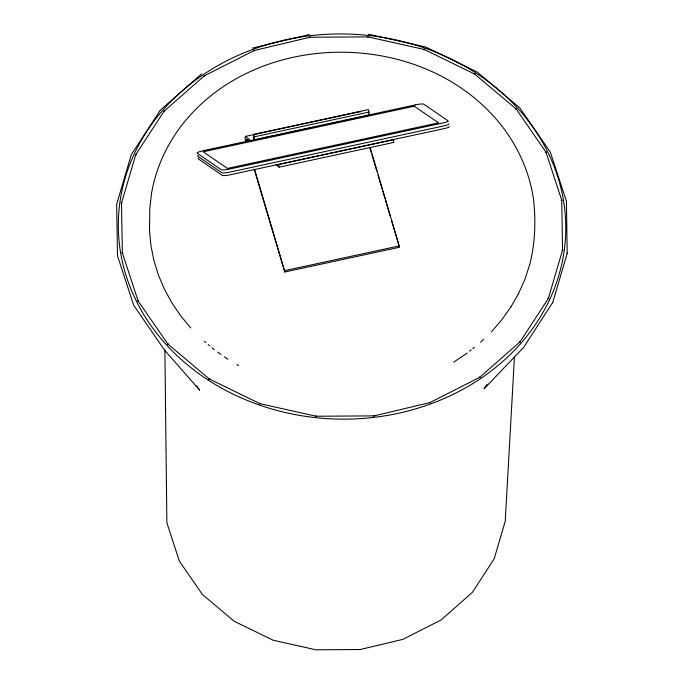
<?xml version="1.0" encoding="UTF-8"?>
<svg xmlns="http://www.w3.org/2000/svg" width="684" height="684" viewBox="0 0 684 684"><rect width="100%" height="100%" fill="white"/><g stroke="black" fill="none" stroke-linecap="round" stroke-linejoin="round"><path stroke-width="1.03" d="M368.967 115.297L369.044 112.048L368.317 109.611L253.627 134.38L253.559 137.621A4.643 0.633 77.8 0 0 253.807 140.16M254.286 140.058L254.354 136.809L253.627 134.38M370.258 147.77L399.533 247.232L284.843 271.993L254.653 169.47M518.352 293.932L524.696 279.841L529.527 265.289C535.256 243.547 536.017 220.701 533.392 198.437L533.349 198.163C529.501 172.984 519.045 149.086 503.903 128.678L503.775 128.515C428.808 28.831 259.894 26.206 182.5 124.291L182.371 124.454C166.81 144.478 155.901 168.11 151.566 193.144L149.822 208.227L149.505 230.525L150.933 245.676L153.951 260.638L158.406 275.036L164.34 289.041L171.829 302.773L180.559 315.649L190.733 327.978M567.198 253.413L566.42 201.233L550.295 152.096L519.823 107.927L477.415 72.179L425.781 47.042L368.411 34.2M514.445 356.962L505.237 521.234L494.173 558.811L472.268 592.489L441.086 619.969L402.816 639.395L360.22 649.526L315.948 649.8L273.027 640.198L234.167 621.252L202.353 594.439L179.362 561.162L166.879 522.781L164.887 350.234M246.42 141.887L245.821 139.741A10.636 1.454 77.8 0 1 246.351 139.091L248.856 141.229M367.872 37.381L368.001 36.389M316.085 416.71L316.222 415.769M486.974 384.417L484.118 388.794L523.611 347.421L552.8 302.328M552.681 302.738L567.327 252.986M423.918 49.915L424.337 48.991M259.749 404.107L260.168 403.235M491.326 331.928L501.748 319.864L510.863 306.996M510.734 307.219L518.489 293.692M474.388 74.488L475.064 73.692M209.03 379.415L209.706 378.662M480.63 342.222L483.682 339.281M201.583 73.889L160.347 110.15L131.285 154.695L116.656 204.371L117.486 255.765L133.713 305.329L164.451 349.986L199.642 390.179L196.641 385.827M469.651 351.166L471.225 349.9M472.798 348.635L474.363 347.378M515.83 109.431L516.719 108.807M453.723 362.135L467.3 353.055M167.366 344.291L168.255 343.719M545.439 152.352L546.482 151.951M137.612 301.157L138.647 300.798M252.516 48.077L309.348 34.568M245.565 136.39L322.72 119.726M324.797 119.281L360.246 111.62M254.354 136.809L369.044 112.048M245.804 139.844L247.89 139.391M258.458 139.16L262.622 138.253M264.708 137.809L313.708 127.224M328.303 124.069L332.475 123.171M334.562 122.718L338.734 121.82M343.949 120.692L348.113 119.794M350.199 119.349L367.924 115.519M279.081 167.178L393.813 142.426L393.676 140.955L393.266 139.775L278.576 164.536L279.081 167.178L275.9 164.451M284.877 270.608L399.559 245.838M561.188 200.335L562.308 200.173M121.786 252.926L122.906 252.815M561.991 250.105L563.12 250.199M120.974 202.909L122.094 203.054M547.816 298.267L548.867 298.609M135.218 154.49L136.27 154.883M236.818 364.486L238.605 365.53M519.618 341.547L520.524 342.111M227.883 359.262L224.386 356.809M163.57 110.996L164.476 111.603M217.692 352.098L221.043 354.449M204.294 341.265L205.841 342.564M208.158 344.522L209.706 345.822M212.023 347.78L214.34 349.738M250.404 140.502L245.958 136.535A13.372 1.83 77.8 0 0 245.069 138.869L245.983 141.921M479.313 376.987L480.014 377.73M204.08 75.368L204.781 76.163M429.655 402.183L430.099 403.056M253.986 50.043L254.431 50.967M369.77 147.641L371.292 152.72M371.899 154.755L376.756 171.017M377.97 175.078L382.219 189.306M382.826 191.34L384.955 198.454M385.562 200.48L390.419 216.743M391.633 220.812L393.155 225.891M393.762 227.926L398.618 244.179M254.174 169.358L284.843 271.993M374.191 416.351L374.028 415.41M309.903 36.748L310.066 37.74M360.041 111.8A13.372 1.83 77.8 0 1 360.648 111.774M368.496 115.391A4.643 0.633 77.8 0 1 368.325 114.211M198.078 155.524A7.755 1.103 -11.1 0 0 197.702 156.174L221.89 172.77A7.285 1.035 -11.1 0 0 230.123 172.052L443.762 125.924A6.224 0.881 -11.1 0 0 448.781 123.924M449.303 126.583A6.224 0.881 -11.1 0 1 444.284 128.575L230.645 174.711A7.285 1.035 -11.1 0 1 222.403 175.42L198.215 158.833A7.755 1.103 -11.1 0 1 198.591 158.184M135.748 154.687L121.53 202.977L122.342 252.875L138.125 300.977L167.811 344.009L209.364 379.039L259.963 403.671L316.153 416.24L374.105 415.881L429.877 402.619L479.664 377.363L520.071 341.829L548.346 298.438L562.556 250.147L561.744 200.25L545.96 152.147L516.283 109.115L474.722 74.086L424.131 49.445L367.941 36.885L309.98 37.244L254.209 50.505L204.422 75.762L164.015 111.295L135.748 154.687M415.513 104.866L203.362 150.685A7.755 1.103 -11.1 0 0 197.112 153.165L221.3 169.76A7.285 1.035 -11.1 0 0 229.542 169.042L443.172 122.915A6.224 0.881 -11.1 0 0 448.191 120.914L423.755 104.156A7.285 1.035 -11.1 0 0 415.513 104.866M414.23 106.217L203.191 151.788L227.456 168.426L438.495 122.855L414.23 106.217M208.346 380.184A223.745 192.589 1.3 0 0 564.249 250.31A223.745 192.589 1.3 0 0 253.542 49.137A223.745 192.589 1.3 0 0 208.346 380.184"/></g></svg>
